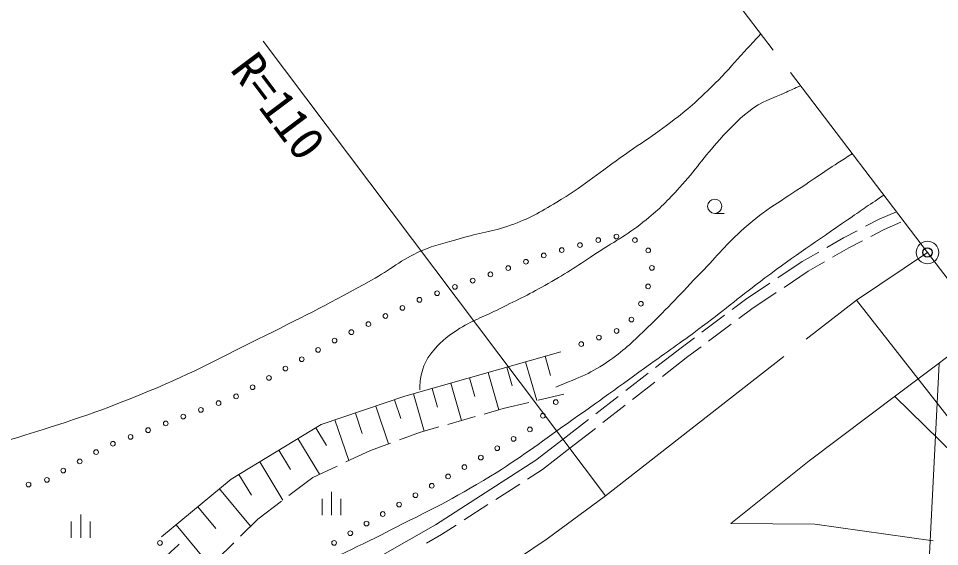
# Model space of a CAD drawing. Units: millimetres at full size, sheet at 1:1000; details may follow other scales. Extents: x 40000 to 680000, y 20000 to 380000.
# Drawn here: x 505358 to 554212, y 292070 to 320102 of the extents above; entities that cross this region are included whole.
import ezdxf
from ezdxf.enums import TextEntityAlignment as Align

# ---------------------------------------------------------------- set-up
doc = ezdxf.new("R2010")
doc.units = ezdxf.units.MM
doc.header["$LTSCALE"] = 1000
doc.header["$PDMODE"] = 32
doc.header["$PDSIZE"] = 500
doc.linetypes.add('CHAIN', pattern=[18.5, 12, -1.5, 3.5, -1.5])
for name, color, linetype, lineweight in [('M-BGD', 7, 'Continuous', 13), ('M-BMK', 2, 'CHAIN', 13), ('M-BMK-SRVR', 3, 'Continuous', 13), ('M-STR-HTXT', 7, 'Continuous', 13), ('M-STR-STRC', 7, 'Continuous', 25)]:
    doc.layers.add(name, color=color, linetype=linetype, lineweight=lineweight)
doc.layers.add('M-OTRS', color=6, linetype='Continuous')
doc.styles.add('ＭＳ ゴシック', font='')
doc.styles.get('ＭＳ ゴシック').set_extended_font_data('MS Gothic')

msp = doc.modelspace()

# ---------------------------------------------------------------- linework, layer by layer
at = {"layer": 'M-BGD'}
for p, q in [((542284, 309756), (542784, 309756)), ((551010, 309446), (551924, 309841)), ((550284, 309067), (551010, 309446)), ((551268, 308904), (552162, 309290)), ((549115, 308458), (549841, 308836)), ((550558, 308533), (551268, 308904)), ((548239, 307951), (549115, 308458)), ((549404, 307932), (550115, 308302)), ((548541, 307433), (549404, 307932)), ((546929, 307195), (547806, 307701)), ((545631, 306329), (546929, 307195)), ((547246, 306685), (548108, 307183)), ((545962, 305829), (547246, 306685)), ((543916, 305186), (545215, 306052)), ((544263, 304696), (545546, 305552)), ((543208, 304656), (543916, 305186)), ((543563, 304172), (544263, 304696)), ((541607, 303457), (542808, 304356)), ((541962, 302974), (543163, 303873)), ((540499, 302627), (541207, 303158)), ((539146, 301577), (540499, 302627)), ((540863, 302150), (541562, 302674)), ((533289, 302173), (533584, 301142)), ((539512, 301101), (540863, 302150)), ((531267, 301596), (531550, 300604)), ((532258, 301879), (532847, 299816)), ((529285, 301029), (529568, 300039)), ((530275, 301312), (530842, 299330)), ((537567, 300350), (538751, 301270)), ((527304, 300463), (527586, 299473)), ((528294, 300746), (528860, 298765)), ((537933, 299874), (539117, 300794)), ((526313, 300180), (526879, 298200)), ((532918, 299833), (534277, 300154)), ((535988, 299123), (537172, 300043)), ((524307, 299525), (524984, 297525)), ((525307, 299864), (525645, 298864)), ((531073, 299396), (532432, 299717)), ((536353, 298647), (537538, 299567)), ((523227, 299159), (523593, 298080)), ((530055, 299105), (531073, 299396)), ((522147, 298794), (522879, 296634)), ((528132, 298557), (529574, 298968)), ((534240, 297765), (535593, 298816)), ((521129, 298374), (521703, 297427)), ((525564, 297738), (526633, 298130)), ((526633, 298130), (527651, 298420)), ((534608, 297291), (535959, 298340)), ((520182, 297799), (521331, 295906)), ((524025, 297174), (525094, 297566)), ((519168, 297183), (519784, 296169)), ((522721, 296560), (524025, 297174)), ((533153, 296161), (534608, 297291)), ((518154, 296568), (519385, 294540)), ((520964, 295733), (522268, 296347)), ((532362, 295651), (533153, 296161)), ((517052, 295899), (517721, 294797)), ((519706, 294782), (520964, 295733)), ((516020, 295133), (517665, 293149)), ((530681, 294568), (531942, 295380)), ((521460, 293732), (521460, 294607)), ((521960, 293732), (521960, 294982)), ((522460, 293732), (522460, 294607)), ((514871, 294181), (515823, 293032)), ((518049, 293530), (519307, 294481)), ((529000, 293485), (530261, 294297)), ((508659, 292529), (508659, 293779)), ((508159, 292529), (508159, 293404)), ((509159, 292529), (509159, 293404)), ((513722, 293229), (515627, 290932)), ((517133, 292621), (518049, 293530)), ((527788, 292704), (528579, 293214)), ((526994, 292252), (527788, 292704)), ((515862, 291360), (516778, 292269))]:
    msp.add_line(p, q, dxfattribs=at)
for points in [[(553869, 292367), (547595, 293261), (543144, 293295), (547292, 296617), (552014, 300175), (556637, 303652)], [(512952, 292591), (516645, 295652), (521407, 298543), (525853, 300049), (534123, 302412)], [(551838, 300043), (555009, 296944), (557084, 294845), (558197, 293403), (559107, 291556), (560422, 288875), (561030, 287560), (561479, 287079), (562176, 286719), (563098, 286528), (564346, 286547), (566819, 286955), (567898, 287281)], [(534240, 297765), (532806, 296651), (527477, 293217), (522019, 290108), (516496, 287646), (507831, 283969), (502114, 281669), (499328, 280681), (493514, 279337), (487052, 278236), (478613, 277264)]]:
    msp.add_lwpolyline(points, dxfattribs=at)
for centre, radius in [((542284, 310131), 375), ((536105, 308340), 125), ((537072, 308524), 125), ((538054, 308336), 125), ((534177, 307807), 125), ((535141, 308074), 125), ((538764, 307792), 125), ((532277, 307188), 125), ((533219, 307522), 125), ((531334, 306853), 125), ((538952, 306861), 125), ((530392, 306519), 125), ((528507, 305849), 125), ((529450, 306184), 125), ((538753, 305881), 125), ((527565, 305515), 125), ((525725, 304737), 125), ((526628, 305166), 125), ((538374, 304960), 125), ((524822, 304308), 125), ((523919, 303879), 125), ((537869, 304116), 125), ((523015, 303450), 125), ((537084, 303513), 125), ((522122, 303002), 125), ((535209, 302816), 125), ((536147, 303165), 125), ((521253, 302507), 125), ((520384, 302011), 125), ((519516, 301516), 125), ((518647, 301021), 125), ((517778, 300526), 125), ((516903, 300044), 125), ((515970, 299685), 125), ((533859, 299737), 125), ((514103, 298967), 125), ((515036, 299326), 125), ((533171, 299012), 125), ((513170, 298608), 125), ((511303, 297890), 125), ((512236, 298249), 125), ((532482, 298287), 125), ((510370, 297531), 125), ((531615, 297788), 125), ((509477, 297085), 125), ((530749, 297290), 125), ((508607, 296593), 125), ((529882, 296791), 125), ((507736, 296101), 125), ((529015, 296292), 125), ((506865, 295609), 125), ((528148, 295794), 125), ((505896, 295365), 125), ((527281, 295295), 125), ((526414, 294797), 125), ((525548, 294298), 125), ((524681, 293799), 125), ((523818, 293294), 125), ((522960, 292780), 125), ((512866, 292261), 125), ((522102, 292267), 125)]:
    msp.add_circle(centre, radius, dxfattribs=at)
for points, knots in [([(388275, 282980), (389510, 283158), (389870, 283234), (390882, 283450), (392767, 283853), (393753, 284347), (395611, 284859), (396866, 285205), (397577, 285372), (398851, 285637), (400492, 285978), (401433, 286053), (403094, 286285), (403996, 286410), (404517, 286382), (405410, 286560), (406837, 286844), (407604, 287140), (409022, 287467), (410160, 287729), (410799, 287878), (411953, 288050), (413462, 288275), (414317, 288359), (415840, 288422), (417503, 288492), (418436, 288435), (420100, 288439), (422371, 288443), (423643, 288432), (425914, 288439), (427990, 288445), (429152, 288437), (431227, 288471), (432765, 288496), (433625, 288614), (435162, 288584), (436417, 288560), (437124, 288554), (438369, 288406), (439418, 288282), (439982, 288068), (441026, 287904), (442539, 287667), (443381, 287427), (444913, 287386), (445989, 287357), (446600, 287367), (447666, 287515), (449007, 287703), (449721, 288007), (451051, 288260), (452475, 288532), (453271, 288710), (454711, 288876), (456380, 289068), (457326, 289052), (459003, 289151), (460648, 289248), (461574, 289222), (463214, 289378), (464576, 289507), (465318, 289756), (466680, 289880), (467702, 289973), (468278, 290067), (469304, 290026), (469919, 290001), (470254, 289883), (470859, 289767), (472453, 289460), (473306, 289090), (474908, 288827), (476223, 288612), (476961, 288436), (478293, 288406), (479794, 288373), (480640, 288440), (482131, 288617), (483310, 288757), (483987, 288792), (485128, 289119), (486738, 289580), (487643, 289901), (489112, 290706), (490645, 291547), (491282, 292364), (492740, 293330), (493806, 294037), (494390, 294477), (495558, 294998), (497163, 295713), (498165, 295846), (499850, 296342), (502144, 297018), (503464, 297278), (505745, 297994), (508321, 298803), (509764, 299273), (512256, 300310), (514735, 301342), (516053, 302082), (518459, 303274), (520678, 304374), (521910, 305012), (524079, 306206), (525127, 306782), (525620, 307284), (526717, 307759), (527498, 308098), (527976, 308184), (528792, 308425), (529821, 308727), (530438, 308763), (531449, 309121), (532462, 309480), (532987, 309802), (533910, 310352), (535296, 311177), (535980, 311784), (537295, 312717), (538586, 313631), (539353, 314087), (540583, 315081), (541367, 315714), (541760, 316125), (542478, 316830), (543053, 317395), (543323, 317762), (543871, 318353), (544208, 318716), (544314, 318831), (544735, 319281)], [0, 0, 0, 0, 1, 1, 1, 2, 2, 2, 3, 3, 3, 4, 4, 4, 5, 5, 5, 6, 6, 6, 7, 7, 7, 8, 8, 8, 9, 9, 9, 10, 10, 10, 11, 11, 11, 12, 12, 12, 13, 13, 13, 14, 14, 14, 15, 15, 15, 16, 16, 16, 17, 17, 17, 18, 18, 18, 19, 19, 19, 20, 20, 20, 21, 21, 21, 22, 22, 22, 23, 23, 23, 24, 24, 24, 25, 25, 25, 26, 26, 26, 27, 27, 27, 28, 28, 28, 29, 29, 29, 30, 30, 30, 31, 31, 31, 32, 32, 32, 33, 33, 33, 34, 34, 34, 35, 35, 35, 36, 36, 36, 37, 37, 37, 38, 38, 38, 39, 39, 39, 40, 40, 40, 41, 41, 41, 42, 42, 42, 43, 43, 43, 44, 44, 44, 44]), ([(526647, 300393), (526648, 300793), (526668, 300954), (526755, 301300), (526887, 301823), (527045, 302116), (527403, 302520), (527864, 303041), (528185, 303286), (528774, 303654), (529560, 304144), (530074, 304284), (530901, 304701), (531907, 305208), (532482, 305472), (533460, 306029), (534504, 306624), (535057, 307013), (536063, 307671), (537085, 308339), (537711, 308644), (538654, 309420), (539393, 310028), (539774, 310413), (540419, 311120), (541297, 312083), (541676, 312720), (542557, 313679), (543123, 314295), (543442, 314648), (544096, 315169), (544780, 315714), (545295, 315822), (546088, 316190), (546378, 316324), (546473, 316370), (546833, 316526)], [0, 0, 0, 0, 1, 1, 1, 2, 2, 2, 3, 3, 3, 4, 4, 4, 5, 5, 5, 6, 6, 6, 7, 7, 7, 8, 8, 8, 9, 9, 9, 10, 10, 10, 11, 11, 11, 12, 12, 12, 12]), ([(533860, 300536), (535204, 301080), (535699, 301254), (536727, 301969), (537571, 302558), (537974, 302984), (538719, 303694), (539870, 304792), (540453, 305469), (541561, 306610), (542454, 307529), (542885, 308117), (543845, 308966), (545018, 310005), (545818, 310411), (547114, 311293), (548068, 311942), (548381, 312150), (549577, 312923)], [0, 0, 0, 0, 1, 1, 1, 2, 2, 2, 3, 3, 3, 4, 4, 4, 5, 5, 5, 6, 6, 6, 6]), ([(476673, 279117), (478549, 279315), (479028, 279369), (480537, 279542), (482880, 279811), (484203, 279896), (486529, 280287), (488279, 280581), (489265, 280736), (490983, 281178), (492916, 281674), (493985, 282009), (495874, 282652), (497495, 283202), (498349, 283662), (499972, 284206), (501403, 284687), (502223, 284902), (503681, 285291), (505408, 285753), (506395, 285932), (508135, 286344), (509603, 286692), (510445, 286811), (511892, 287235), (513229, 287627), (513966, 287890), (515261, 288401), (517066, 289113), (518033, 289616), (519796, 290426), (521846, 291367), (523000, 291883), (525011, 292904), (527139, 293983), (528355, 294554), (530388, 295803), (532036, 296815), (532889, 297491), (534470, 298605), (536201, 299824), (537157, 300525), (538875, 301763), (539959, 302543), (540577, 302965), (541645, 303766), (542951, 304745), (543639, 305351), (544949, 306325), (546630, 307575), (547606, 308227), (549333, 309413), (550081, 309927), (550318, 310092), (551253, 310722)], [0, 0, 0, 0, 1, 1, 1, 2, 2, 2, 3, 3, 3, 4, 4, 4, 5, 5, 5, 6, 6, 6, 7, 7, 7, 8, 8, 8, 9, 9, 9, 10, 10, 10, 11, 11, 11, 12, 12, 12, 13, 13, 13, 14, 14, 14, 15, 15, 15, 16, 16, 16, 17, 17, 17, 18, 18, 18, 18]), ([(330004, 288140), (332122, 287855), (332687, 287762), (334401, 287484), (337731, 286945), (339562, 286450), (342879, 285832), (346297, 285196), (348212, 284838), (351650, 284326), (356117, 283660), (358621, 283277), (363117, 282844), (366601, 282508), (368564, 282454), (372057, 282236), (375443, 282026), (377343, 281975), (380730, 281775), (382676, 281660), (383761, 281473), (385710, 281459), (387018, 281449), (387759, 281453), (389055, 281629), (391110, 281909), (392231, 282253), (394254, 282714), (396426, 283210), (397619, 283584), (399777, 284140), (402515, 284844), (404029, 285322), (406790, 285937), (409013, 286433), (410264, 286709), (412523, 287006), (414632, 287284), (415823, 287403), (417949, 287492), (419750, 287568), (420762, 287485), (422565, 287427), (425186, 287343), (426652, 287250), (429270, 287087), (432207, 286904), (433850, 286759), (436785, 286537), (438980, 286370), (440215, 286331), (442405, 286099), (443394, 285995), (443954, 285963), (444931, 285775), (445845, 285600), (446334, 285397), (447248, 285225), (448233, 285039), (448791, 284949), (449790, 284868), (450843, 284784), (451439, 284841), (452495, 284885), (454473, 284967), (455582, 285033), (457548, 285257), (459111, 285435), (459970, 285665), (461533, 285840), (462839, 285987), (463570, 286129), (464885, 286148), (465525, 286157), (465884, 286142), (466521, 286083), (466934, 286045), (467171, 286038), (467574, 285937), (468168, 285788), (468462, 285582), (469048, 285403), (470085, 285086), (470680, 284938), (471752, 284771), (472897, 284593), (473558, 284687), (474716, 284658), (476133, 284623), (476930, 284698), (478344, 284609), (479368, 284545), (479944, 284492), (480952, 284301), (481936, 284115), (482461, 283886), (483446, 283702), (484206, 283560), (484634, 283471), (485406, 283427), (486378, 283371), (486928, 283392), (487900, 283459), (488884, 283527), (489442, 283591), (490394, 283848), (491933, 284264), (492725, 284718), (494200, 285322), (495583, 285887), (496331, 286265), (497715, 286828), (498783, 287263), (499357, 287588), (500468, 287897), (501403, 288157), (501951, 288215), (502914, 288334), (504046, 288474), (504695, 288379), (505829, 288496), (506789, 288595), (507341, 288609), (508275, 288853), (509226, 289101), (509769, 289271), (510623, 289760), (511684, 290366), (512267, 290749), (513182, 291557), (513460, 291803), (513567, 291888), (513879, 292205)], [0, 0, 0, 0, 1, 1, 1, 2, 2, 2, 3, 3, 3, 4, 4, 4, 5, 5, 5, 6, 6, 6, 7, 7, 7, 8, 8, 8, 9, 9, 9, 10, 10, 10, 11, 11, 11, 12, 12, 12, 13, 13, 13, 14, 14, 14, 15, 15, 15, 16, 16, 16, 17, 17, 17, 18, 18, 18, 19, 19, 19, 20, 20, 20, 21, 21, 21, 22, 22, 22, 23, 23, 23, 24, 24, 24, 25, 25, 25, 26, 26, 26, 27, 27, 27, 28, 28, 28, 29, 29, 29, 30, 30, 30, 31, 31, 31, 32, 32, 32, 33, 33, 33, 34, 34, 34, 35, 35, 35, 36, 36, 36, 37, 37, 37, 38, 38, 38, 39, 39, 39, 40, 40, 40, 41, 41, 41, 42, 42, 42, 43, 43, 43, 44, 44, 44, 44])]:
    msp.add_open_spline(points, degree=3, knots=knots, dxfattribs=at)
at = {"layer": 'M-BMK'}
for p, q in [((553568, 307682), (539304, 326412)), ((574506, 280189), (553568, 307682))]:
    msp.add_line(p, q, dxfattribs=at)
msp.add_lwpolyline([(376513, 259035), (394459, 261535), (411915, 264059), (423739, 265671), (436451, 267260), (456501, 269667), (462436, 270508), (485228, 273283), (491600, 274294), (499778, 276257), (506952, 278500), (515482, 281959), (522749, 285698), (526371, 287777), (533405, 292474), (536497, 294767), (549807, 305155), (553568, 307682)], dxfattribs=at)
at = {"layer": 'M-BMK-SRVR'}
msp.add_circle((553568, 307682), 600, dxfattribs=at)
at = {"layer": 'M-OTRS'}
msp.add_point((553568, 307682), dxfattribs=at)
at = {"layer": 'M-STR-HTXT'}
for p, q in [((536497, 294767), (518342, 318887)), ((571007, 278023), (549807, 305155))]:
    msp.add_line(p, q, dxfattribs=at)
at = {"layer": 'M-STR-STRC', "lineweight": 13}
msp.add_line((553102, 280026), (554190, 301790), dxfattribs=at)

# ---------------------------------------------------------------- texts
at = {"layer": 'M-STR-HTXT', "style": 'ＭＳ ゴシック'}
msp.add_text('R=110', height=1833, rotation=306.969, dxfattribs=at).set_placement((519147, 315448), align=Align.MIDDLE_CENTER)

doc.saveas('drawing.dxf')
